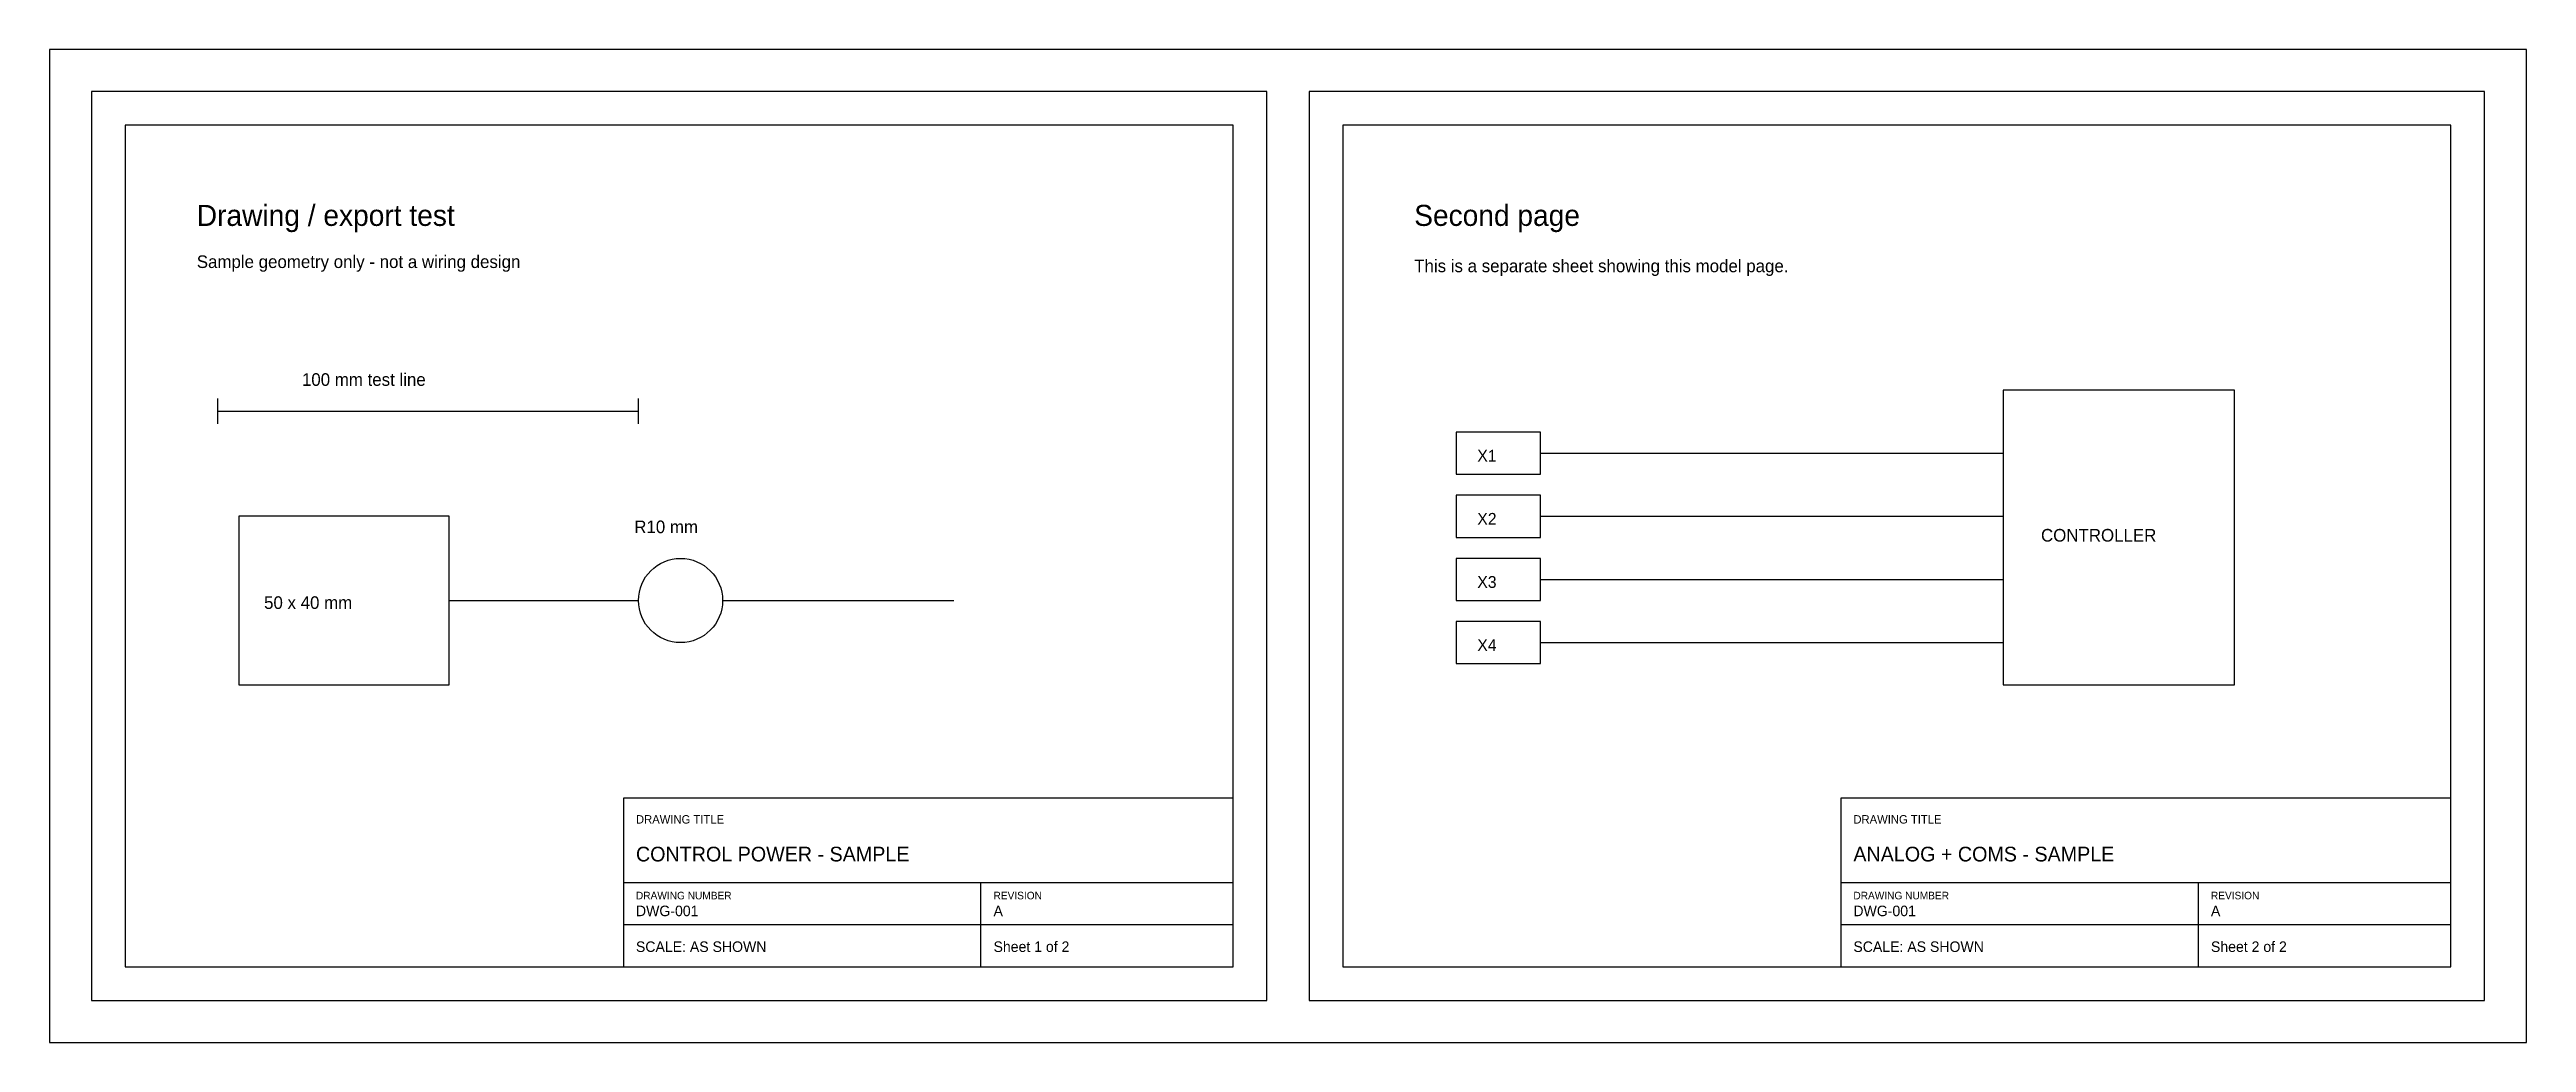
# Paper-space layout 'Page-1' of a CAD drawing. Header units: millimetres. Extents: x 0 to 589, y 0 to 236.
# The model-space entities are those that its viewports show. They can reach past a viewport. Long polylines and large blocks are cut down to what shows.
import ezdxf

# ---------------------------------------------------------------- set-up
doc = ezdxf.new("R2010")
doc.units = ezdxf.units.MM
doc.layers.add('PAGE-EDGE', color=7, linetype='Continuous', plot=False)
doc.layers.add('VIEWPORTS', color=7, linetype='Continuous', plot=False)
doc.layers.add('PAGE-FRAME', color=7, linetype='Continuous')
doc.layers.add('SCHEMATIC', color=7, linetype='Continuous')

msp = doc.modelspace()

# ---------------------------------------------------------------- linework, layer by layer
at = {"layer": 'PAGE-EDGE'}
for p, q in [((588.8, 235.9), (0, 235.9)), ((0, 235.9), (0, 0)), ((588.8, 0), (588.8, 235.9)), ((0, 0), (588.8, 0))]:
    msp.add_line(p, q, dxfattribs=at)
at = {"layer": 'PAGE-EDGE', "color": 7}
for p, q in [((289.4, 225.9), (10, 225.9)), ((10, 225.9), (10, 10)), ((289.4, 10), (289.4, 225.9)), ((578.8, 225.9), (299.4, 225.9)), ((299.4, 225.9), (299.4, 10)), ((578.8, 10), (578.8, 225.9)), ((10, 10), (289.4, 10)), ((299.4, 10), (578.8, 10))]:
    msp.add_line(p, q, dxfattribs=at)
at = {"layer": 'PAGE-FRAME', "color": 7}
for p, q in [((281.4, 217.9), (18, 217.9)), ((18, 217.9), (18, 18)), ((281.4, 18), (281.4, 217.9)), ((570.8, 217.9), (307.4, 217.9)), ((307.4, 217.9), (307.4, 18)), ((570.8, 18), (570.8, 217.9)), ((281.4, 58), (136.4, 58)), ((136.4, 58), (136.4, 18)), ((281.4, 18), (281.4, 58)), ((570.8, 58), (425.8, 58)), ((425.8, 58), (425.8, 18)), ((570.8, 18), (570.8, 58)), ((136.4, 38), (281.4, 38)), ((221.4, 18), (221.4, 38)), ((425.8, 38), (570.8, 38)), ((510.8, 18), (510.8, 38)), ((136.4, 28), (281.4, 28)), ((425.8, 28), (570.8, 28)), ((18, 18), (281.4, 18)), ((136.4, 18), (281.4, 18)), ((307.4, 18), (570.8, 18)), ((425.8, 18), (570.8, 18))]:
    msp.add_line(p, q, dxfattribs=at)
at = {"layer": 'SCHEMATIC', "color": 7}
for p, q in [((519.4, 155), (464.4, 155)), ((464.4, 155), (464.4, 85)), ((519.4, 85), (519.4, 155)), ((40, 147), (40, 153)), ((40, 150), (140, 150)), ((140, 147), (140, 153)), ((354.4, 145), (334.4, 145)), ((334.4, 145), (334.4, 135)), ((354.4, 135), (354.4, 145)), ((354.4, 140), (464.4, 140)), ((334.4, 135), (354.4, 135)), ((354.4, 130), (334.4, 130)), ((334.4, 130), (334.4, 120)), ((354.4, 120), (354.4, 130)), ((95, 125), (45, 125)), ((45, 125), (45, 85)), ((95, 85), (95, 125)), ((354.4, 125), (464.4, 125)), ((334.4, 120), (354.4, 120)), ((354.4, 115), (334.4, 115)), ((334.4, 115), (334.4, 105)), ((354.4, 105), (354.4, 115)), ((354.4, 110), (464.4, 110)), ((95, 105), (140, 105)), ((160, 105), (215, 105)), ((334.4, 105), (354.4, 105)), ((354.4, 100), (334.4, 100)), ((334.4, 100), (334.4, 90)), ((354.4, 90), (354.4, 100)), ((354.4, 95), (464.4, 95)), ((334.4, 90), (354.4, 90)), ((45, 85), (95, 85)), ((464.4, 85), (519.4, 85))]:
    msp.add_line(p, q, dxfattribs=at)
msp.add_circle((150, 105), 10, dxfattribs=at)

# ---------------------------------------------------------------- texts
at = {"layer": 'PAGE-FRAME', "color": 7}
for s, height, p in [('DRAWING TITLE', 2, (139.4, 52)), ('DRAWING TITLE', 2, (428.8, 52)), ('CONTROL POWER - SAMPLE', 3.5, (139.4, 43)), ('ANALOG + COMS - SAMPLE', 3.5, (428.8, 43)), ('DRAWING NUMBER', 1.8, (139.4, 34)), ('REVISION', 1.8, (224.4, 34)), ('DRAWING NUMBER', 1.8, (428.8, 34)), ('REVISION', 1.8, (513.8, 34)), ('DWG-001', 2.5, (139.4, 30)), ('A', 2.5, (224.4, 30)), ('DWG-001', 2.5, (428.8, 30)), ('A', 2.5, (513.8, 30)), ('SCALE: AS SHOWN', 2.5, (139.4, 21.5)), ('Sheet 1 of 2', 2.5, (224.4, 21.5)), ('SCALE: AS SHOWN', 2.5, (428.8, 21.5)), ('Sheet 2 of 2', 2.5, (513.8, 21.5))]:
    msp.add_text(s, height=height, dxfattribs=at).set_placement(p)
at = {"layer": 'SCHEMATIC', "color": 7}
for s, height, p in [('Drawing / export test', 5, (35, 194)), ('Second page', 5, (324.4, 194)), ('Sample geometry only - not a wiring design', 3, (35, 184)), ('This is a separate sheet showing this model page.', 3, (324.4, 183)), ('100 mm test line', 3, (60, 156)), ('X1', 2.8, (339.4, 138)), ('R10 mm', 3, (139, 121)), ('X2', 2.8, (339.4, 123)), ('CONTROLLER', 3, (473.4, 119)), ('50 x 40 mm', 3, (51, 103)), ('X3', 2.8, (339.4, 108)), ('X4', 2.8, (339.4, 93))]:
    msp.add_text(s, height=height, dxfattribs=at).set_placement(p)

psp = doc.layouts.new('Page-1')

# ---------------------------------------------------------------- viewports
at = {"layer": 'VIEWPORTS'}
psp.add_viewport(center=(294.4, 117.95), size=(588.8, 235.9), view_center_point=(294.4, 117.95), view_height=235.9, dxfattribs=at)

doc.saveas('drawing.dxf')
